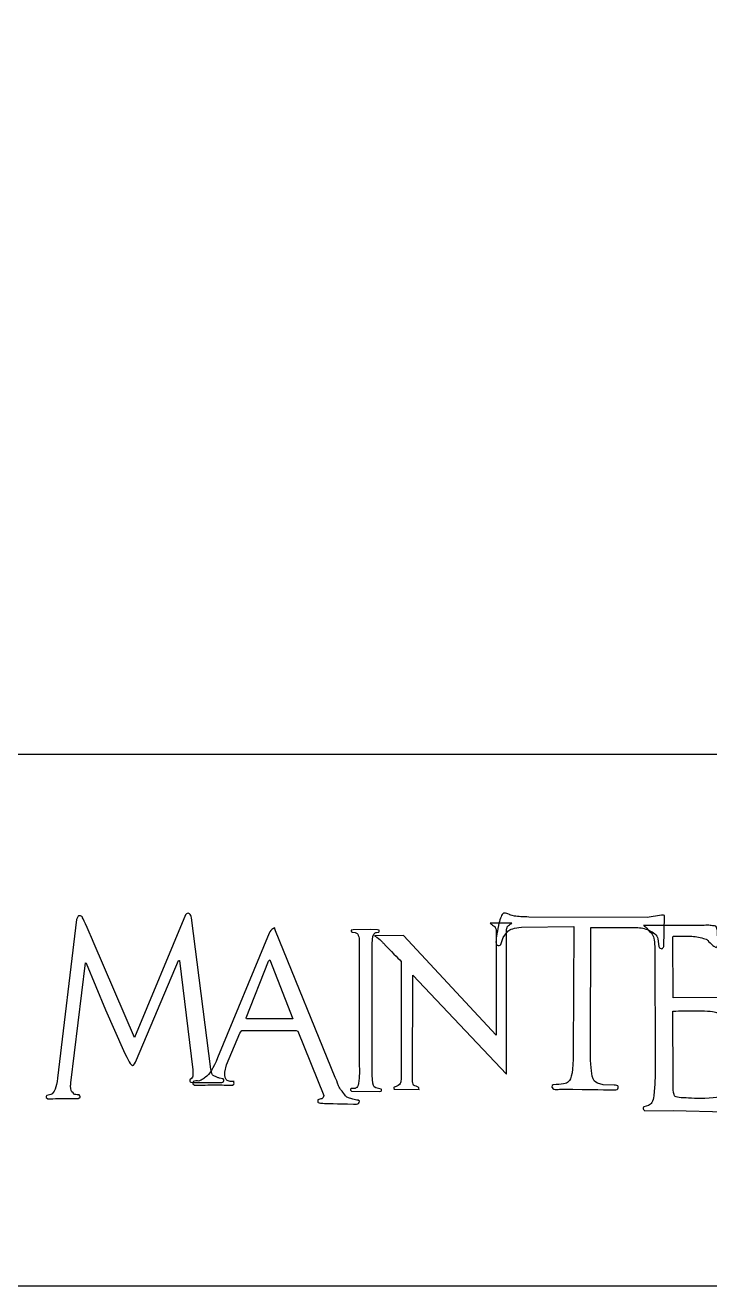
# Model space of a CAD drawing. Header units: centimetres. Extents: x -6.3 to 7.8, y -8 to 9.
# Drawn here: x -1.39 to 3.21, y -8.01 to 0.48 of the extents above; entities that cross this region are included whole.
import ezdxf

# ---------------------------------------------------------------- set-up
doc = ezdxf.new("R2010")
doc.units = ezdxf.units.CM
doc.header["$MEASUREMENT"] = 0
doc.layers.add('Camada 1', color=7, linetype='Continuous')

msp = doc.modelspace()

# ---------------------------------------------------------------- linework, layer by layer
at = {"layer": 'Camada 1'}
for points in [[(7.81831, -8.00632), (7.81831, -8.00632), (-6.34095, -8.00632), (-6.34095, -8.00632), (-6.34095, -8.00632), (-6.34095, -8.00632), (-6.34095, 8.96543), (-6.34095, 8.96543), (-6.34095, 8.96543), (-6.34095, 8.96543), (7.81831, 8.96543), (7.81831, 8.96543), (7.81831, 8.96543), (7.81831, 8.96543), (7.81831, -8.00632), (7.81831, -8.00632)], [(-5.51667, -4.43013), (-5.51667, -4.43013), (6.99392, -4.43013), (6.99392, -4.43013), (6.99392, -4.43013), (6.99392, -4.43013), (6.99392, 8.08043), (6.99392, 8.08043), (6.99392, 8.08043), (6.99392, 8.08043), (-5.51667, 8.08043), (-5.51667, 8.08043), (-5.51667, 8.08043), (-5.51667, 8.08043), (-5.51667, -4.43013), (-5.51667, -4.43013)]]:
    msp.add_open_spline(points, degree=3, knots=[0, 0, 0, 0, 0.2, 0.2, 0.2, 0.2, 0.4, 0.4, 0.4, 0.4, 0.6, 0.6, 0.6, 0.6, 1, 1, 1, 1], dxfattribs=at)
at = {"layer": 'Camada 1', "color": 7}
for points, knots in [([(-1.03553, -5.51662), (-1.03273, -5.51625), (-1.03003, -5.51609), (-1.02746, -5.51609), (-1.02746, -5.51609), (-1.02021, -5.51609), (-1.01457, -5.51913), (-1.01061, -5.52522), (-1.01061, -5.52522), (-1.00849, -5.52615), (-0.98217, -5.58555), (-0.93161, -5.70347), (-0.93161, -5.70347), (-0.93161, -5.70347), (-0.65988, -6.33553), (-0.65988, -6.33553), (-0.65988, -6.33553), (-0.65988, -6.33553), (-0.31698, -5.50974), (-0.31698, -5.50974), (-0.31698, -5.50974), (-0.31182, -5.50252), (-0.30595, -5.49889), (-0.29939, -5.49889), (-0.29939, -5.49889), (-0.29587, -5.49889), (-0.29222, -5.49982), (-0.28849, -5.50169), (-0.28849, -5.50169), (-0.28193, -5.50989), (-0.27804, -5.51878), (-0.27687, -5.52836), (-0.27687, -5.52836), (-0.27687, -5.52836), (-0.14492, -6.54775), (-0.14492, -6.54775), (-0.14492, -6.54775), (-0.14164, -6.57233), (-0.13685, -6.58691), (-0.13055, -6.59162), (-0.13055, -6.59162), (-0.12515, -6.59374), (-0.11721, -6.5971), (-0.10668, -6.60181), (-0.10668, -6.60181), (-0.1034, -6.60345), (-0.09991, -6.60506), (-0.09615, -6.60673), (-0.09615, -6.60673), (-0.09499, -6.60673), (-0.09194, -6.60721), (-0.08702, -6.60813), (-0.08702, -6.60813), (-0.08702, -6.60813), (-0.0635, -6.61268), (-0.0635, -6.61268), (-0.0635, -6.61268), (-0.0635, -6.61268), (-0.05789, -6.61935), (-0.05789, -6.61935), (-0.05789, -6.61935), (-0.05789, -6.62895), (-0.06292, -6.63517), (-0.07297, -6.63795), (-0.07297, -6.63795), (-0.07297, -6.63795), (-0.25614, -6.63866), (-0.25614, -6.63866), (-0.25614, -6.63866), (-0.27696, -6.63818), (-0.28736, -6.63525), (-0.28736, -6.62988), (-0.28736, -6.62988), (-0.28736, -6.62988), (-0.28736, -6.61969), (-0.28736, -6.61969), (-0.28736, -6.61969), (-0.28736, -6.61969), (-0.27402, -6.60884), (-0.27402, -6.60884), (-0.27402, -6.60884), (-0.26889, -6.60461), (-0.26629, -6.59979), (-0.26629, -6.59442), (-0.26629, -6.59442), (-0.26629, -6.59442), (-0.26624, -6.55338), (-0.26624, -6.55338), (-0.26624, -6.55338), (-0.26624, -6.55338), (-0.35723, -5.81749), (-0.35723, -5.81749), (-0.35723, -5.81749), (-0.35723, -5.81749), (-0.36248, -5.8175), (-0.36248, -5.8175), (-0.36248, -5.8175), (-0.36248, -5.8175), (-0.64532, -6.48459), (-0.64532, -6.48459), (-0.64532, -6.48459), (-0.65609, -6.51007), (-0.66519, -6.52282), (-0.67268, -6.52282), (-0.67268, -6.52282), (-0.67384, -6.52282), (-0.6748, -6.52245), (-0.67548, -6.52176), (-0.67548, -6.52176), (-0.68249, -6.5248), (-0.70154, -6.4917), (-0.73266, -6.42246), (-0.73266, -6.42246), (-0.73266, -6.42246), (-0.85582, -6.14909), (-0.85582, -6.14909), (-0.85582, -6.14909), (-0.85582, -6.14909), (-0.98496, -5.83397), (-0.98496, -5.83397), (-0.98496, -5.83397), (-0.98496, -5.83397), (-0.99036, -5.83191), (-0.99036, -5.83191), (-0.99036, -5.83191), (-0.99036, -5.83191), (-1.08804, -6.63968), (-1.08804, -6.63968), (-1.08804, -6.63968), (-1.08902, -6.64741), (-1.08952, -6.65537), (-1.08952, -6.66352), (-1.08952, -6.66352), (-1.08952, -6.68646), (-1.08402, -6.7012), (-1.07301, -6.70776), (-1.07301, -6.70776), (-1.07301, -6.70776), (-1.0646, -6.71617), (-1.0646, -6.71617), (-1.0646, -6.71617), (-1.06156, -6.71802), (-1.05092, -6.71979), (-1.03266, -6.72141), (-1.03266, -6.72141), (-1.02821, -6.72535), (-1.02599, -6.72935), (-1.02599, -6.73332), (-1.02599, -6.73332), (-1.02599, -6.73499), (-1.02647, -6.73663), (-1.02739, -6.73824), (-1.02739, -6.73824), (-1.02739, -6.73824), (-1.03861, -6.74665), (-1.03861, -6.74665), (-1.03861, -6.74665), (-1.06155, -6.74599), (-1.08586, -6.74562), (-1.11161, -6.74562), (-1.11161, -6.74562), (-1.15209, -6.74562), (-1.19607, -6.74644), (-1.24356, -6.74808), (-1.24356, -6.74808), (-1.24356, -6.74808), (-1.25303, -6.73824), (-1.25303, -6.73824), (-1.25303, -6.73824), (-1.25327, -6.73618), (-1.2534, -6.7344), (-1.2534, -6.733), (-1.2534, -6.733), (-1.2534, -6.72879), (-1.2521, -6.7262), (-1.24954, -6.72527), (-1.24954, -6.72527), (-1.24954, -6.72527), (-1.22253, -6.7186), (-1.22253, -6.7186), (-1.22253, -6.7186), (-1.19959, -6.70738), (-1.1844, -6.67063), (-1.17692, -6.60843), (-1.17692, -6.60843), (-1.17692, -6.60843), (-1.04884, -5.54168), (-1.04884, -5.54168), (-1.04884, -5.54168), (-1.04278, -5.52535), (-1.03833, -5.51699), (-1.03553, -5.51662)], [0, 0, 0, 0, 0.0204082, 0.0204082, 0.0204082, 0.0204082, 0.0408163, 0.0408163, 0.0408163, 0.0408163, 0.0612245, 0.0612245, 0.0612245, 0.0612245, 0.0816327, 0.0816327, 0.0816327, 0.0816327, 0.1020408, 0.1020408, 0.1020408, 0.1020408, 0.122449, 0.122449, 0.122449, 0.122449, 0.1428571, 0.1428571, 0.1428571, 0.1428571, 0.1632653, 0.1632653, 0.1632653, 0.1632653, 0.1836735, 0.1836735, 0.1836735, 0.1836735, 0.2040816, 0.2040816, 0.2040816, 0.2040816, 0.2244898, 0.2244898, 0.2244898, 0.2244898, 0.244898, 0.244898, 0.244898, 0.244898, 0.2653061, 0.2653061, 0.2653061, 0.2653061, 0.2857143, 0.2857143, 0.2857143, 0.2857143, 0.3061224, 0.3061224, 0.3061224, 0.3061224, 0.3265306, 0.3265306, 0.3265306, 0.3265306, 0.3469388, 0.3469388, 0.3469388, 0.3469388, 0.3673469, 0.3673469, 0.3673469, 0.3673469, 0.3877551, 0.3877551, 0.3877551, 0.3877551, 0.4081633, 0.4081633, 0.4081633, 0.4081633, 0.4285714, 0.4285714, 0.4285714, 0.4285714, 0.4489796, 0.4489796, 0.4489796, 0.4489796, 0.4693878, 0.4693878, 0.4693878, 0.4693878, 0.4897959, 0.4897959, 0.4897959, 0.4897959, 0.5102041, 0.5102041, 0.5102041, 0.5102041, 0.5306122, 0.5306122, 0.5306122, 0.5306122, 0.5510204, 0.5510204, 0.5510204, 0.5510204, 0.5714286, 0.5714286, 0.5714286, 0.5714286, 0.5918367, 0.5918367, 0.5918367, 0.5918367, 0.6122449, 0.6122449, 0.6122449, 0.6122449, 0.6326531, 0.6326531, 0.6326531, 0.6326531, 0.6530612, 0.6530612, 0.6530612, 0.6530612, 0.6734694, 0.6734694, 0.6734694, 0.6734694, 0.6938776, 0.6938776, 0.6938776, 0.6938776, 0.7142857, 0.7142857, 0.7142857, 0.7142857, 0.7346939, 0.7346939, 0.7346939, 0.7346939, 0.755102, 0.755102, 0.755102, 0.755102, 0.7755102, 0.7755102, 0.7755102, 0.7755102, 0.7959184, 0.7959184, 0.7959184, 0.7959184, 0.8163265, 0.8163265, 0.8163265, 0.8163265, 0.8367347, 0.8367347, 0.8367347, 0.8367347, 0.8571429, 0.8571429, 0.8571429, 0.8571429, 0.877551, 0.877551, 0.877551, 0.877551, 0.8979592, 0.8979592, 0.8979592, 0.8979592, 0.9183673, 0.9183673, 0.9183673, 0.9183673, 0.9387755, 0.9387755, 0.9387755, 0.9387755, 0.9591837, 0.9591837, 0.9591837, 0.9591837, 1, 1, 1, 1]), ([(1.86298, -5.50661), (1.86417, -5.51013), (1.87539, -5.51365), (1.89666, -5.51711), (1.89666, -5.51711), (1.92333, -5.52156), (1.95564, -5.52378), (1.99352, -5.52378), (1.99352, -5.52378), (1.99352, -5.52378), (2.79045, -5.52627), (2.79045, -5.52627), (2.79045, -5.52627), (2.79045, -5.52627), (2.88657, -5.51153), (2.88657, -5.51153), (2.88657, -5.51153), (2.89152, -5.51082), (2.89583, -5.51071), (2.89956, -5.51116), (2.89956, -5.51116), (2.90517, -5.51209), (2.90797, -5.51455), (2.90797, -5.51852), (2.90797, -5.51852), (2.90797, -5.51852), (2.90273, -5.72204), (2.90273, -5.72204), (2.90273, -5.72204), (2.89921, -5.73045), (2.89487, -5.73548), (2.88974, -5.73712), (2.88974, -5.73712), (2.88974, -5.73712), (2.8736, -5.7322), (2.8736, -5.7322), (2.8736, -5.7322), (2.8736, -5.7322), (2.86833, -5.72201), (2.86833, -5.72201), (2.86833, -5.72201), (2.86833, -5.72201), (2.86306, -5.6697), (2.86306, -5.6697), (2.86306, -5.6697), (2.85584, -5.64562), (2.83536, -5.62655), (2.80168, -5.6125), (2.80168, -5.6125), (2.77549, -5.60152), (2.74681, -5.59533), (2.71569, -5.59393), (2.71569, -5.59393), (2.71058, -5.59369), (2.60893, -5.59359), (2.41076, -5.59359), (2.41076, -5.59359), (2.41076, -5.59359), (2.40798, -6.40105), (2.40798, -6.40105), (2.40798, -6.40105), (2.40798, -6.48643), (2.41219, -6.55133), (2.42063, -6.59578), (2.42063, -6.59578), (2.42764, -6.62057), (2.4391, -6.63637), (2.45503, -6.64314), (2.45503, -6.64314), (2.45503, -6.64314), (2.494, -6.65333), (2.494, -6.65333), (2.494, -6.65333), (2.494, -6.65333), (2.56732, -6.65579), (2.56732, -6.65579), (2.56732, -6.65579), (2.58298, -6.65629), (2.59246, -6.65944), (2.59574, -6.66526), (2.59574, -6.66526), (2.59738, -6.67693), (2.59212, -6.68455), (2.57994, -6.68804), (2.57994, -6.68804), (2.56637, -6.68783), (2.46987, -6.68619), (2.29043, -6.68312), (2.29043, -6.68312), (2.23616, -6.68219), (2.2006, -6.68278), (2.18378, -6.68487), (2.18378, -6.68487), (2.16648, -6.68487), (2.15523, -6.68069), (2.1501, -6.67225), (2.1501, -6.67225), (2.14962, -6.67037), (2.14941, -6.6686), (2.14941, -6.66698), (2.14941, -6.66698), (2.14941, -6.66018), (2.15221, -6.65539), (2.15782, -6.65259), (2.15782, -6.65259), (2.21513, -6.65259), (2.24905, -6.64592), (2.25961, -6.63259), (2.25961, -6.63259), (2.28184, -6.61809), (2.29305, -6.55422), (2.29327, -6.44101), (2.29327, -6.44101), (2.29327, -6.44101), (2.29607, -5.58794), (2.29607, -5.58794), (2.29607, -5.58794), (2.29607, -5.58794), (1.94447, -5.59215), (1.94447, -5.59215), (1.94447, -5.59215), (1.89745, -5.59728), (1.86679, -5.60654), (1.8525, -5.61988), (1.8525, -5.61988), (1.8525, -5.61988), (1.82162, -5.66232), (1.82162, -5.66232), (1.82162, -5.66232), (1.82162, -5.66232), (1.80582, -5.70934), (1.80582, -5.70934), (1.80582, -5.70934), (1.79788, -5.71402), (1.79143, -5.71635), (1.78653, -5.71635), (1.78653, -5.71635), (1.78068, -5.71635), (1.77671, -5.7132), (1.7746, -5.7069), (1.7746, -5.7069), (1.77344, -5.70457), (1.77285, -5.70023), (1.77285, -5.69394), (1.77285, -5.69394), (1.77285, -5.6759), (1.77859, -5.63803), (1.79005, -5.58022), (1.79005, -5.58022), (1.79775, -5.54138), (1.80735, -5.51545), (1.81884, -5.50233), (1.81884, -5.50233), (1.82186, -5.49881), (1.82617, -5.49706), (1.8318, -5.49706), (1.8318, -5.49706), (1.83946, -5.49714), (1.84991, -5.50029), (1.86298, -5.50661)], [0, 0, 0, 0, 0.0243902, 0.0243902, 0.0243902, 0.0243902, 0.0487805, 0.0487805, 0.0487805, 0.0487805, 0.0731707, 0.0731707, 0.0731707, 0.0731707, 0.097561, 0.097561, 0.097561, 0.097561, 0.1219512, 0.1219512, 0.1219512, 0.1219512, 0.1463415, 0.1463415, 0.1463415, 0.1463415, 0.1707317, 0.1707317, 0.1707317, 0.1707317, 0.195122, 0.195122, 0.195122, 0.195122, 0.2195122, 0.2195122, 0.2195122, 0.2195122, 0.2439024, 0.2439024, 0.2439024, 0.2439024, 0.2682927, 0.2682927, 0.2682927, 0.2682927, 0.2926829, 0.2926829, 0.2926829, 0.2926829, 0.3170732, 0.3170732, 0.3170732, 0.3170732, 0.3414634, 0.3414634, 0.3414634, 0.3414634, 0.3658537, 0.3658537, 0.3658537, 0.3658537, 0.3902439, 0.3902439, 0.3902439, 0.3902439, 0.4146341, 0.4146341, 0.4146341, 0.4146341, 0.4390244, 0.4390244, 0.4390244, 0.4390244, 0.4634146, 0.4634146, 0.4634146, 0.4634146, 0.4878049, 0.4878049, 0.4878049, 0.4878049, 0.5121951, 0.5121951, 0.5121951, 0.5121951, 0.5365854, 0.5365854, 0.5365854, 0.5365854, 0.5609756, 0.5609756, 0.5609756, 0.5609756, 0.5853659, 0.5853659, 0.5853659, 0.5853659, 0.6097561, 0.6097561, 0.6097561, 0.6097561, 0.6341463, 0.6341463, 0.6341463, 0.6341463, 0.6585366, 0.6585366, 0.6585366, 0.6585366, 0.6829268, 0.6829268, 0.6829268, 0.6829268, 0.7073171, 0.7073171, 0.7073171, 0.7073171, 0.7317073, 0.7317073, 0.7317073, 0.7317073, 0.7560976, 0.7560976, 0.7560976, 0.7560976, 0.7804878, 0.7804878, 0.7804878, 0.7804878, 0.804878, 0.804878, 0.804878, 0.804878, 0.8292683, 0.8292683, 0.8292683, 0.8292683, 0.8536585, 0.8536585, 0.8536585, 0.8536585, 0.8780488, 0.8780488, 0.8780488, 0.8780488, 0.902439, 0.902439, 0.902439, 0.902439, 0.9268293, 0.9268293, 0.9268293, 0.9268293, 0.9512195, 0.9512195, 0.9512195, 0.9512195, 1, 1, 1, 1]), ([(0.27234, -5.60242), (0.27395, -5.60173), (0.27771, -5.59996), (0.28356, -5.59715), (0.28356, -5.59715), (0.28332, -5.59903), (0.28554, -5.60556), (0.29023, -5.61681), (0.29023, -5.61681), (0.29023, -5.61681), (0.69166, -6.6032), (0.69166, -6.6032), (0.69166, -6.6032), (0.69661, -6.61585), (0.7041, -6.6349), (0.71415, -6.6604), (0.71415, -6.6604), (0.71907, -6.67281), (0.72505, -6.68263), (0.73206, -6.68985), (0.73206, -6.68985), (0.73791, -6.69617), (0.74563, -6.7067), (0.75524, -6.72144), (0.75524, -6.72144), (0.7613, -6.73081), (0.76786, -6.73665), (0.77487, -6.73898), (0.77487, -6.73898), (0.77979, -6.73991), (0.79135, -6.74366), (0.80961, -6.7502), (0.80961, -6.7502), (0.8213, -6.75443), (0.83348, -6.75652), (0.8461, -6.75652), (0.8461, -6.75652), (0.8461, -6.75652), (0.85385, -6.76319), (0.85385, -6.76319), (0.85385, -6.76319), (0.85385, -6.77697), (0.84705, -6.78377), (0.83348, -6.78354), (0.83348, -6.78354), (0.83348, -6.78354), (0.81451, -6.7832), (0.81451, -6.7832), (0.81451, -6.7832), (0.70106, -6.78111), (0.63182, -6.77923), (0.60676, -6.77759), (0.60676, -6.77759), (0.58594, -6.77619), (0.5753, -6.77338), (0.57482, -6.76918), (0.57482, -6.76918), (0.57482, -6.76918), (0.57482, -6.75553), (0.57482, -6.75553), (0.57482, -6.75553), (0.58294, -6.74968), (0.59194, -6.7468), (0.60189, -6.7468), (0.60189, -6.7468), (0.6084, -6.74214), (0.61253, -6.73468), (0.6144, -6.72442), (0.6144, -6.72442), (0.6144, -6.72442), (0.43903, -6.29172), (0.43903, -6.29172), (0.43903, -6.29172), (0.43903, -6.29172), (0.42887, -6.28735), (0.42887, -6.28735), (0.42887, -6.28735), (0.42887, -6.28735), (0.06252, -6.28735), (0.06252, -6.28735), (0.06252, -6.28735), (0.06252, -6.28735), (0.05027, -6.30529), (0.05027, -6.30529), (0.05027, -6.30529), (0.05027, -6.30529), (-0.03966, -6.51894), (-0.03966, -6.51894), (-0.03966, -6.51894), (-0.03966, -6.51894), (-0.05231, -6.56876), (-0.05231, -6.56876), (-0.05231, -6.56876), (-0.05395, -6.59919), (-0.04821, -6.61744), (-0.03511, -6.62353), (-0.03511, -6.62353), (-0.03511, -6.62353), (-0.01474, -6.63057), (-0.01474, -6.63057), (-0.01474, -6.63057), (0.00071, -6.63057), (0.00926, -6.63057), (0.0109, -6.63057), (0.0109, -6.63057), (0.00902, -6.63031), (0.0081, -6.63078), (0.0081, -6.63192), (0.0081, -6.63192), (0.00974, -6.63557), (0.01056, -6.63885), (0.01056, -6.64184), (0.01056, -6.64184), (0.01056, -6.64819), (0.00694, -6.65274), (-0.00031, -6.65549), (-0.00031, -6.65549), (-0.03539, -6.65478), (-0.07434, -6.65443), (-0.11718, -6.65443), (-0.11718, -6.65443), (-0.15975, -6.65443), (-0.20619, -6.65477), (-0.25648, -6.65549), (-0.25648, -6.65549), (-0.25648, -6.65549), (-0.2663, -6.64671), (-0.2663, -6.64671), (-0.2663, -6.64671), (-0.2663, -6.64671), (-0.26384, -6.63126), (-0.26384, -6.63126), (-0.26384, -6.63126), (-0.26384, -6.63126), (-0.24664, -6.62634), (-0.24664, -6.62634), (-0.24664, -6.62634), (-0.23891, -6.62727), (-0.23296, -6.62774), (-0.22875, -6.62774), (-0.22875, -6.62774), (-0.22102, -6.62774), (-0.21282, -6.62472), (-0.2042, -6.61864), (-0.2042, -6.61864), (-0.19695, -6.613), (-0.1897, -6.60753), (-0.18245, -6.60216), (-0.18245, -6.60216), (-0.15649, -6.58486), (-0.12911, -6.54144), (-0.10032, -6.47193), (-0.10032, -6.47193), (-0.10032, -6.47193), (0.24742, -5.63151), (0.24742, -5.63151), (0.24742, -5.63151), (0.25254, -5.6189), (0.26085, -5.60922), (0.27234, -5.60242)], [0, 0, 0, 0, 0.0243902, 0.0243902, 0.0243902, 0.0243902, 0.0487805, 0.0487805, 0.0487805, 0.0487805, 0.0731707, 0.0731707, 0.0731707, 0.0731707, 0.097561, 0.097561, 0.097561, 0.097561, 0.1219512, 0.1219512, 0.1219512, 0.1219512, 0.1463415, 0.1463415, 0.1463415, 0.1463415, 0.1707317, 0.1707317, 0.1707317, 0.1707317, 0.195122, 0.195122, 0.195122, 0.195122, 0.2195122, 0.2195122, 0.2195122, 0.2195122, 0.2439024, 0.2439024, 0.2439024, 0.2439024, 0.2682927, 0.2682927, 0.2682927, 0.2682927, 0.2926829, 0.2926829, 0.2926829, 0.2926829, 0.3170732, 0.3170732, 0.3170732, 0.3170732, 0.3414634, 0.3414634, 0.3414634, 0.3414634, 0.3658537, 0.3658537, 0.3658537, 0.3658537, 0.3902439, 0.3902439, 0.3902439, 0.3902439, 0.4146341, 0.4146341, 0.4146341, 0.4146341, 0.4390244, 0.4390244, 0.4390244, 0.4390244, 0.4634146, 0.4634146, 0.4634146, 0.4634146, 0.4878049, 0.4878049, 0.4878049, 0.4878049, 0.5121951, 0.5121951, 0.5121951, 0.5121951, 0.5365854, 0.5365854, 0.5365854, 0.5365854, 0.5609756, 0.5609756, 0.5609756, 0.5609756, 0.5853659, 0.5853659, 0.5853659, 0.5853659, 0.6097561, 0.6097561, 0.6097561, 0.6097561, 0.6341463, 0.6341463, 0.6341463, 0.6341463, 0.6585366, 0.6585366, 0.6585366, 0.6585366, 0.6829268, 0.6829268, 0.6829268, 0.6829268, 0.7073171, 0.7073171, 0.7073171, 0.7073171, 0.7317073, 0.7317073, 0.7317073, 0.7317073, 0.7560976, 0.7560976, 0.7560976, 0.7560976, 0.7804878, 0.7804878, 0.7804878, 0.7804878, 0.804878, 0.804878, 0.804878, 0.804878, 0.8292683, 0.8292683, 0.8292683, 0.8292683, 0.8536585, 0.8536585, 0.8536585, 0.8536585, 0.8780488, 0.8780488, 0.8780488, 0.8780488, 0.902439, 0.902439, 0.902439, 0.902439, 0.9268293, 0.9268293, 0.9268293, 0.9268293, 0.9512195, 0.9512195, 0.9512195, 0.9512195, 1, 1, 1, 1]), ([(1.84266, -6.58204), (1.84266, -6.58204), (1.21245, -5.91418), (1.21245, -5.91418), (1.21245, -5.91418), (1.21245, -5.91418), (1.2107, -6.61728), (1.2107, -6.61728), (1.2107, -6.61728), (1.21136, -6.62524), (1.21197, -6.6331), (1.21245, -6.6408), (1.21245, -6.6408), (1.21338, -6.64757), (1.21533, -6.65284), (1.2184, -6.6566), (1.2184, -6.6566), (1.22449, -6.65869), (1.23057, -6.66091), (1.23663, -6.66324), (1.23663, -6.66324), (1.24856, -6.66795), (1.25467, -6.67202), (1.25486, -6.67554), (1.25486, -6.67554), (1.25486, -6.67554), (1.25557, -6.68395), (1.25557, -6.68395), (1.25557, -6.68395), (1.25557, -6.68395), (1.08536, -6.68324), (1.08536, -6.68324), (1.08536, -6.68324), (1.087, -6.68022), (1.08724, -6.67705), (1.08605, -6.67379), (1.08605, -6.67379), (1.08536, -6.67146), (1.08568, -6.67003), (1.08711, -6.66958), (1.08711, -6.66958), (1.10862, -6.66304), (1.12254, -6.65463), (1.12886, -6.64434), (1.12886, -6.64434), (1.13214, -6.63897), (1.13378, -6.62971), (1.13378, -6.61661), (1.13378, -6.61661), (1.13378, -6.61661), (1.13553, -5.82347), (1.13553, -5.82347), (1.13553, -5.82347), (1.10934, -5.7972), (1.06933, -5.75616), (1.01551, -5.70036), (1.01551, -5.70036), (1.01154, -5.69591), (1.00625, -5.69017), (0.99971, -5.68316), (0.99971, -5.68316), (0.99034, -5.67427), (0.97598, -5.66353), (0.95656, -5.65088), (0.95656, -5.65088), (0.95656, -5.65088), (1.14955, -5.64913), (1.14955, -5.64913), (1.14955, -5.64913), (1.14955, -5.64913), (1.77349, -6.31863), (1.77349, -6.31863), (1.77349, -6.31863), (1.77349, -6.31863), (1.77349, -5.63405), (1.77349, -5.63405), (1.77349, -5.63405), (1.77349, -5.62236), (1.77336, -5.6137), (1.77312, -5.60809), (1.77312, -5.60809), (1.77219, -5.60179), (1.7695, -5.59534), (1.76505, -5.5888), (1.76505, -5.5888), (1.75965, -5.58552), (1.75288, -5.5807), (1.74468, -5.57441), (1.74468, -5.57441), (1.74209, -5.57277), (1.73812, -5.56975), (1.73275, -5.56528), (1.73275, -5.56528), (1.73275, -5.56528), (1.87875, -5.5653), (1.87875, -5.5653), (1.87875, -5.5653), (1.87875, -5.5653), (1.87348, -5.56951), (1.87348, -5.56951), (1.87348, -5.56951), (1.86763, -5.5721), (1.86014, -5.57792), (1.85102, -5.58708), (1.85102, -5.58708), (1.84867, -5.59057), (1.84599, -5.59711), (1.84292, -5.60671), (1.84292, -5.60671), (1.84292, -5.61348), (1.84292, -5.62237), (1.84292, -5.63338), (1.84292, -5.63338), (1.84292, -5.63338), (1.84266, -6.58204), (1.84266, -6.58204)], [0, 0, 0, 0, 0.0333333, 0.0333333, 0.0333333, 0.0333333, 0.0666667, 0.0666667, 0.0666667, 0.0666667, 0.1, 0.1, 0.1, 0.1, 0.1333333, 0.1333333, 0.1333333, 0.1333333, 0.1666667, 0.1666667, 0.1666667, 0.1666667, 0.2, 0.2, 0.2, 0.2, 0.2333333, 0.2333333, 0.2333333, 0.2333333, 0.2666667, 0.2666667, 0.2666667, 0.2666667, 0.3, 0.3, 0.3, 0.3, 0.3333333, 0.3333333, 0.3333333, 0.3333333, 0.3666667, 0.3666667, 0.3666667, 0.3666667, 0.4, 0.4, 0.4, 0.4, 0.4333333, 0.4333333, 0.4333333, 0.4333333, 0.4666667, 0.4666667, 0.4666667, 0.4666667, 0.5, 0.5, 0.5, 0.5, 0.5333333, 0.5333333, 0.5333333, 0.5333333, 0.5666667, 0.5666667, 0.5666667, 0.5666667, 0.6, 0.6, 0.6, 0.6, 0.6333333, 0.6333333, 0.6333333, 0.6333333, 0.6666667, 0.6666667, 0.6666667, 0.6666667, 0.7, 0.7, 0.7, 0.7, 0.7333333, 0.7333333, 0.7333333, 0.7333333, 0.7666667, 0.7666667, 0.7666667, 0.7666667, 0.8, 0.8, 0.8, 0.8, 0.8333333, 0.8333333, 0.8333333, 0.8333333, 0.8666667, 0.8666667, 0.8666667, 0.8666667, 0.9, 0.9, 0.9, 0.9, 0.9333333, 0.9333333, 0.9333333, 0.9333333, 1, 1, 1, 1]), ([(3.17365, -5.57996), (3.18114, -5.57903), (3.18804, -5.57856), (3.19434, -5.57856), (3.19434, -5.57856), (3.2004, -5.57856), (3.20955, -5.57954), (3.2217, -5.5815), (3.2217, -5.5815), (3.23387, -5.58351), (3.243, -5.58449), (3.24908, -5.58449), (3.24908, -5.58449), (3.25376, -5.58333), (3.25845, -5.59364), (3.2631, -5.61539), (3.2631, -5.61539), (3.2631, -5.61539), (3.26519, -5.69085), (3.26519, -5.69085), (3.26519, -5.69085), (3.26519, -5.69085), (3.26731, -5.70733), (3.26731, -5.70733), (3.26731, -5.70733), (3.26591, -5.71762), (3.26157, -5.7245), (3.25435, -5.72802), (3.25435, -5.72802), (3.25435, -5.72802), (3.23996, -5.72029), (3.23996, -5.72029), (3.23996, -5.72029), (3.23104, -5.7142), (3.21914, -5.70333), (3.20416, -5.68767), (3.20416, -5.68767), (3.19971, -5.68087), (3.19408, -5.67608), (3.18731, -5.67328), (3.18731, -5.67328), (3.18099, -5.67164), (3.17501, -5.66989), (3.1694, -5.66801), (3.1694, -5.66801), (3.13945, -5.65846), (3.10937, -5.65364), (3.0792, -5.65364), (3.0792, -5.65364), (3.0792, -5.65364), (2.96587, -5.65364), (2.96587, -5.65364), (2.96587, -5.65364), (2.96587, -5.65364), (2.96375, -5.65856), (2.96375, -5.65856), (2.96375, -5.65856), (2.96375, -5.65856), (2.96481, -6.06774), (2.96481, -6.06774), (2.96481, -6.06774), (2.96481, -6.06774), (3.26202, -6.06456), (3.26202, -6.06456), (3.26202, -6.06456), (3.26202, -6.06456), (3.30449, -6.05228), (3.30449, -6.05228), (3.30449, -6.05228), (3.30449, -6.05228), (3.33502, -6.01754), (3.33502, -6.01754), (3.33502, -6.01754), (3.3432, -6.01754), (3.34798, -6.02093), (3.34939, -6.02773), (3.34939, -6.02773), (3.34354, -6.07898), (3.34002, -6.11068), (3.33886, -6.12285), (3.33886, -6.12285), (3.33608, -6.15397), (3.33394, -6.19246), (3.33256, -6.23829), (3.33256, -6.23829), (3.32978, -6.25022), (3.32626, -6.25618), (3.32206, -6.25618), (3.32206, -6.25618), (3.32206, -6.25618), (3.30698, -6.25091), (3.30698, -6.25091), (3.30698, -6.25091), (3.30629, -6.23056), (3.30463, -6.2177), (3.30203, -6.21231), (3.30203, -6.21231), (3.29758, -6.20694), (3.29409, -6.20239), (3.29153, -6.19863), (3.29153, -6.19863), (3.27584, -6.17736), (3.2624, -6.1659), (3.25121, -6.16423), (3.25121, -6.16423), (3.22991, -6.15814), (3.17938, -6.1551), (3.0996, -6.1551), (3.0996, -6.1551), (3.061, -6.1551), (3.01538, -6.15579), (2.96276, -6.15719), (2.96276, -6.15719), (2.96276, -6.15719), (2.96485, -6.63585), (2.96485, -6.63585), (2.96485, -6.63585), (2.96485, -6.66043), (2.96535, -6.67747), (2.96628, -6.6871), (2.96628, -6.6871), (2.96837, -6.71284), (2.97289, -6.72787), (2.97977, -6.73219), (2.97977, -6.73219), (2.9867, -6.7365), (2.99961, -6.73915), (3.01856, -6.74007), (3.01856, -6.74007), (3.02954, -6.74033), (3.04581, -6.741), (3.06735, -6.74219), (3.06735, -6.74219), (3.09775, -6.74431), (3.12371, -6.74534), (3.14524, -6.74534), (3.14524, -6.74534), (3.23554, -6.74534), (3.29439, -6.73751), (3.32174, -6.72182), (3.32174, -6.72182), (3.32174, -6.72182), (3.35159, -6.69237), (3.35159, -6.69237), (3.35159, -6.69237), (3.35159, -6.69237), (3.37088, -6.64498), (3.37088, -6.64498), (3.37088, -6.64498), (3.37088, -6.64498), (3.37966, -6.58778), (3.37966, -6.58778), (3.37966, -6.58778), (3.38339, -6.57889), (3.38807, -6.57444), (3.39371, -6.57444), (3.39371, -6.57444), (3.39649, -6.57444), (3.39956, -6.57563), (3.40281, -6.57796), (3.40281, -6.57796), (3.40281, -6.57796), (3.40773, -6.59971), (3.40773, -6.59971), (3.40773, -6.59971), (3.40588, -6.64673), (3.40059, -6.70488), (3.39196, -6.77412), (3.39196, -6.77412), (3.38656, -6.81741), (3.36902, -6.83902), (3.33931, -6.83902), (3.33931, -6.83902), (3.33254, -6.83902), (3.32505, -6.83799), (3.31685, -6.83587), (3.31685, -6.83587), (3.31685, -6.83587), (2.96593, -6.82642), (2.96593, -6.82642), (2.96593, -6.82642), (2.96593, -6.82642), (2.77503, -6.82817), (2.77503, -6.82817), (2.77503, -6.82817), (2.77503, -6.82817), (2.76484, -6.81867), (2.76484, -6.81867), (2.76484, -6.81867), (2.76436, -6.8161), (2.76415, -6.81375), (2.76415, -6.81166), (2.76415, -6.81166), (2.76415, -6.8056), (2.76568, -6.80208), (2.76873, -6.80116), (2.76873, -6.80116), (2.76873, -6.80116), (2.79958, -6.79166), (2.79958, -6.79166), (2.79958, -6.79166), (2.81715, -6.78629), (2.82919, -6.76475), (2.83575, -6.7271), (2.83575, -6.7271), (2.84205, -6.64987), (2.8452, -6.59277), (2.8452, -6.55581), (2.8452, -6.55581), (2.8452, -6.5511), (2.84504, -6.54544), (2.84467, -6.53877), (2.84467, -6.53877), (2.8443, -6.5321), (2.84414, -6.52771), (2.84414, -6.52559), (2.84414, -6.52559), (2.84414, -6.52559), (2.84096, -5.72282), (2.84096, -5.72282), (2.84096, -5.72282), (2.84072, -5.67792), (2.8336, -5.64821), (2.81953, -5.63368), (2.81953, -5.63368), (2.81323, -5.629), (2.80257, -5.61775), (2.78762, -5.6), (2.78762, -5.6), (2.77593, -5.58622), (2.76833, -5.57955), (2.76481, -5.58), (2.76481, -5.58), (2.76481, -5.58), (3.17365, -5.58001), (3.17365, -5.58001), (3.17365, -5.58001), (3.17365, -5.58001), (3.17365, -5.57996), (3.17365, -5.57996)], [0, 0, 0, 0, 0.0163934, 0.0163934, 0.0163934, 0.0163934, 0.0327869, 0.0327869, 0.0327869, 0.0327869, 0.0491803, 0.0491803, 0.0491803, 0.0491803, 0.0655738, 0.0655738, 0.0655738, 0.0655738, 0.0819672, 0.0819672, 0.0819672, 0.0819672, 0.0983607, 0.0983607, 0.0983607, 0.0983607, 0.1147541, 0.1147541, 0.1147541, 0.1147541, 0.1311475, 0.1311475, 0.1311475, 0.1311475, 0.147541, 0.147541, 0.147541, 0.147541, 0.1639344, 0.1639344, 0.1639344, 0.1639344, 0.1803279, 0.1803279, 0.1803279, 0.1803279, 0.1967213, 0.1967213, 0.1967213, 0.1967213, 0.2131148, 0.2131148, 0.2131148, 0.2131148, 0.2295082, 0.2295082, 0.2295082, 0.2295082, 0.2459016, 0.2459016, 0.2459016, 0.2459016, 0.2622951, 0.2622951, 0.2622951, 0.2622951, 0.2786885, 0.2786885, 0.2786885, 0.2786885, 0.295082, 0.295082, 0.295082, 0.295082, 0.3114754, 0.3114754, 0.3114754, 0.3114754, 0.3278689, 0.3278689, 0.3278689, 0.3278689, 0.3442623, 0.3442623, 0.3442623, 0.3442623, 0.3606557, 0.3606557, 0.3606557, 0.3606557, 0.3770492, 0.3770492, 0.3770492, 0.3770492, 0.3934426, 0.3934426, 0.3934426, 0.3934426, 0.4098361, 0.4098361, 0.4098361, 0.4098361, 0.4262295, 0.4262295, 0.4262295, 0.4262295, 0.442623, 0.442623, 0.442623, 0.442623, 0.4590164, 0.4590164, 0.4590164, 0.4590164, 0.4754098, 0.4754098, 0.4754098, 0.4754098, 0.4918033, 0.4918033, 0.4918033, 0.4918033, 0.5081967, 0.5081967, 0.5081967, 0.5081967, 0.5245902, 0.5245902, 0.5245902, 0.5245902, 0.5409836, 0.5409836, 0.5409836, 0.5409836, 0.557377, 0.557377, 0.557377, 0.557377, 0.5737705, 0.5737705, 0.5737705, 0.5737705, 0.5901639, 0.5901639, 0.5901639, 0.5901639, 0.6065574, 0.6065574, 0.6065574, 0.6065574, 0.6229508, 0.6229508, 0.6229508, 0.6229508, 0.6393443, 0.6393443, 0.6393443, 0.6393443, 0.6557377, 0.6557377, 0.6557377, 0.6557377, 0.6721311, 0.6721311, 0.6721311, 0.6721311, 0.6885246, 0.6885246, 0.6885246, 0.6885246, 0.704918, 0.704918, 0.704918, 0.704918, 0.7213115, 0.7213115, 0.7213115, 0.7213115, 0.7377049, 0.7377049, 0.7377049, 0.7377049, 0.7540984, 0.7540984, 0.7540984, 0.7540984, 0.7704918, 0.7704918, 0.7704918, 0.7704918, 0.7868852, 0.7868852, 0.7868852, 0.7868852, 0.8032787, 0.8032787, 0.8032787, 0.8032787, 0.8196721, 0.8196721, 0.8196721, 0.8196721, 0.8360656, 0.8360656, 0.8360656, 0.8360656, 0.852459, 0.852459, 0.852459, 0.852459, 0.8688525, 0.8688525, 0.8688525, 0.8688525, 0.8852459, 0.8852459, 0.8852459, 0.8852459, 0.9016393, 0.9016393, 0.9016393, 0.9016393, 0.9180328, 0.9180328, 0.9180328, 0.9180328, 0.9344262, 0.9344262, 0.9344262, 0.9344262, 0.9508197, 0.9508197, 0.9508197, 0.9508197, 0.9672131, 0.9672131, 0.9672131, 0.9672131, 1, 1, 1, 1]), ([(0.81132, -5.60909), (0.81132, -5.60909), (0.92816, -5.607), (0.92816, -5.607), (0.92816, -5.607), (0.92816, -5.607), (0.97626, -5.60909), (0.97626, -5.60909), (0.97626, -5.60909), (0.97626, -5.60909), (0.98748, -5.6133), (0.98748, -5.6133), (0.98748, -5.6133), (0.98841, -5.6196), (0.98748, -5.6237), (0.98465, -5.62558), (0.98465, -5.62558), (0.98465, -5.62558), (0.96806, -5.62701), (0.96806, -5.62701), (0.96806, -5.62701), (0.96544, -5.62841), (0.96274, -5.62979), (0.95988, -5.63119), (0.95988, -5.63119), (0.9467, -5.63775), (0.94009, -5.66193), (0.94009, -5.70379), (0.94009, -5.70379), (0.94009, -5.70379), (0.94009, -6.58821), (0.94009, -6.58821), (0.94009, -6.58821), (0.94009, -6.63308), (0.9448, -6.65904), (0.95414, -6.66605), (0.95414, -6.66605), (0.95414, -6.66605), (0.96536, -6.67446), (0.96536, -6.67446), (0.96536, -6.67446), (0.96536, -6.67446), (0.99941, -6.68253), (0.99941, -6.68253), (0.99941, -6.68253), (1.0015, -6.68417), (1.00256, -6.68626), (1.00256, -6.68883), (1.00256, -6.68883), (1.00256, -6.69068), (1.002, -6.6928), (1.00081, -6.69513), (1.00081, -6.69513), (1.00081, -6.69513), (0.98573, -6.69934), (0.98573, -6.69934), (0.98573, -6.69934), (0.98573, -6.69934), (0.80081, -6.69513), (0.80081, -6.69513), (0.80081, -6.69513), (0.80081, -6.69513), (0.79377, -6.68952), (0.79377, -6.68952), (0.79377, -6.68952), (0.79377, -6.68952), (0.79377, -6.68251), (0.79377, -6.68251), (0.79377, -6.68251), (0.79377, -6.68251), (0.79938, -6.67828), (0.79938, -6.67828), (0.79938, -6.67828), (0.81602, -6.67828), (0.82557, -6.67772), (0.82817, -6.67653), (0.82817, -6.67653), (0.83918, -6.67161), (0.84558, -6.66134), (0.84746, -6.64568), (0.84746, -6.64568), (0.85352, -6.59282), (0.8554, -6.55525), (0.85307, -6.53302), (0.85307, -6.53302), (0.85307, -6.53302), (0.85204, -5.66733), (0.85204, -5.66733), (0.85204, -5.66733), (0.84924, -5.65257), (0.84455, -5.64145), (0.83799, -5.63397), (0.83799, -5.63397), (0.83799, -5.63397), (0.82571, -5.62696), (0.82571, -5.62696), (0.82571, -5.62696), (0.82571, -5.62696), (0.80465, -5.62695), (0.80465, -5.62695), (0.80465, -5.62695), (0.80044, -5.62483), (0.79835, -5.62179), (0.79835, -5.6178), (0.79835, -5.6178), (0.79835, -5.6164), (0.79856, -5.61489), (0.79904, -5.61325), (0.79904, -5.61325), (0.79904, -5.61325), (0.81132, -5.60909), (0.81132, -5.60909)], [0, 0, 0, 0, 0.0344828, 0.0344828, 0.0344828, 0.0344828, 0.0689655, 0.0689655, 0.0689655, 0.0689655, 0.1034483, 0.1034483, 0.1034483, 0.1034483, 0.137931, 0.137931, 0.137931, 0.137931, 0.1724138, 0.1724138, 0.1724138, 0.1724138, 0.2068966, 0.2068966, 0.2068966, 0.2068966, 0.2413793, 0.2413793, 0.2413793, 0.2413793, 0.2758621, 0.2758621, 0.2758621, 0.2758621, 0.3103448, 0.3103448, 0.3103448, 0.3103448, 0.3448276, 0.3448276, 0.3448276, 0.3448276, 0.3793103, 0.3793103, 0.3793103, 0.3793103, 0.4137931, 0.4137931, 0.4137931, 0.4137931, 0.4482759, 0.4482759, 0.4482759, 0.4482759, 0.4827586, 0.4827586, 0.4827586, 0.4827586, 0.5172414, 0.5172414, 0.5172414, 0.5172414, 0.5517241, 0.5517241, 0.5517241, 0.5517241, 0.5862069, 0.5862069, 0.5862069, 0.5862069, 0.6206897, 0.6206897, 0.6206897, 0.6206897, 0.6551724, 0.6551724, 0.6551724, 0.6551724, 0.6896552, 0.6896552, 0.6896552, 0.6896552, 0.7241379, 0.7241379, 0.7241379, 0.7241379, 0.7586207, 0.7586207, 0.7586207, 0.7586207, 0.7931034, 0.7931034, 0.7931034, 0.7931034, 0.8275862, 0.8275862, 0.8275862, 0.8275862, 0.862069, 0.862069, 0.862069, 0.862069, 0.8965517, 0.8965517, 0.8965517, 0.8965517, 0.9310345, 0.9310345, 0.9310345, 0.9310345, 1, 1, 1, 1]), ([(0.0925, -6.20324), (0.0925, -6.20324), (0.09496, -6.2102), (0.09496, -6.2102), (0.09496, -6.2102), (0.09496, -6.2102), (0.4059, -6.21019), (0.4059, -6.21019), (0.4059, -6.21019), (0.4059, -6.21019), (0.2521, -5.81292), (0.2521, -5.81292), (0.2521, -5.81292), (0.2521, -5.81292), (0.24191, -5.82197), (0.24191, -5.82197), (0.24191, -5.82197), (0.24191, -5.82197), (0.0925, -6.20324), (0.0925, -6.20324)], [0, 0, 0, 0, 0.1666667, 0.1666667, 0.1666667, 0.1666667, 0.3333333, 0.3333333, 0.3333333, 0.3333333, 0.5, 0.5, 0.5, 0.5, 0.6666667, 0.6666667, 0.6666667, 0.6666667, 1, 1, 1, 1])]:
    msp.add_open_spline(points, degree=3, knots=knots, dxfattribs=at)

doc.saveas('drawing.dxf')
